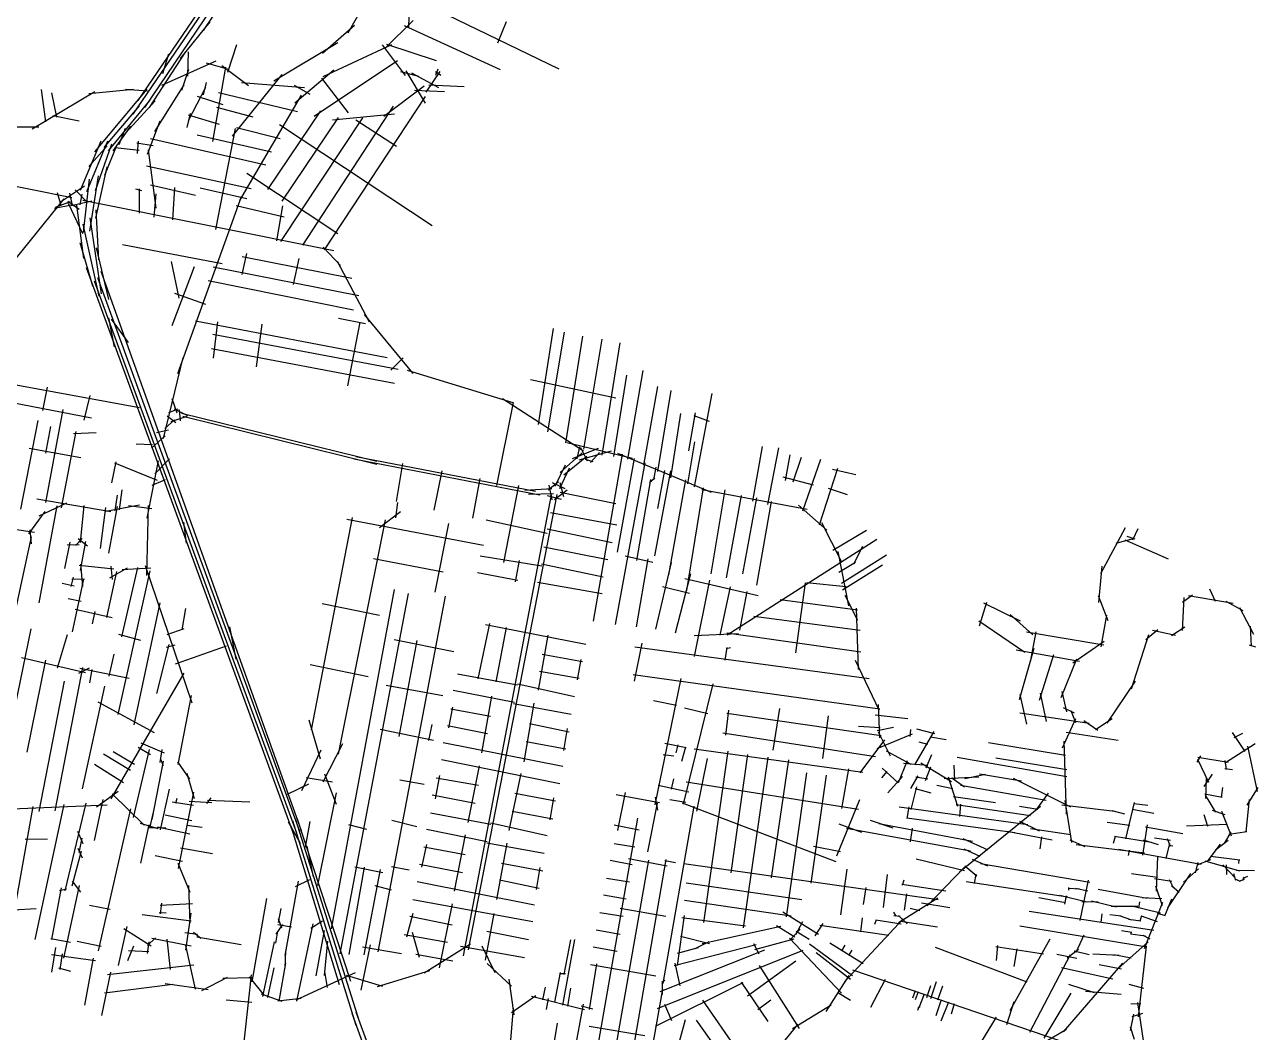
# Model space of a CAD drawing. Header units: inches. Extents: x 723427 to 759408, y 6910722 to 6968430.
# Drawn here: x 728802 to 733134, y 6935858 to 6939397 of the extents above; entities that cross this region are included whole.
import ezdxf

# ---------------------------------------------------------------- set-up
doc = ezdxf.new("R2010")
doc.units = ezdxf.units.IN
doc.header["$MEASUREMENT"] = 0

msp = doc.modelspace()

# ---------------------------------------------------------------- linework, layer by layer
for points in [[(729200.9, 6939131.1), (730650.7, 6941259.5)], [(729183.3, 6939082.3), (730653.3, 6941237)], [(729223.4, 6939105.9), (730655.1, 6941223)], [(729430.4, 6939376.4), (730671.8, 6941220.4)], [(730151.3, 6939388.3), (730160, 6939655.5)], [(729937.7, 6939367.9), (730026.9, 6939526.5)], [(730282.8, 6939433.2), (730678.1, 6939241.7)], [(729349.7, 6939278.5), (729453.8, 6939407.6)], [(729847.6, 6939297), (729959.8, 6939395.7)], [(730067.4, 6939314.5), (730166.6, 6939412.3)], [(730134.1, 6939394.1), (730471.8, 6939239.6)], [(730463.9, 6939333.2), (730494.4, 6939408.5)], [(729676.7, 6939200.4), (729901.8, 6939334.7)], [(729240.7, 6939106), (729366.3, 6939301)], [(729286.6, 6939226), (729308, 6939294.1)], [(729375.4, 6939216.7), (729377.8, 6939302)], [(729515.3, 6939230.6), (729547.6, 6939327.4)], [(729850.3, 6939215.5), (730091.5, 6939327.3)], [(730057.4, 6939326), (730138.3, 6939218.6)], [(730072.7, 6939329), (730246.6, 6939271.2)], [(729283.6, 6939185), (729474.2, 6939270.5)], [(729439.1, 6939263.4), (729513.4, 6939242.2)], [(729462.8, 6938986.7), (729508.8, 6939248.1)], [(729494.4, 6939253.6), (729588, 6939183)], [(729818.4, 6939075.6), (730111.3, 6939271.1)], [(729354, 6939166.5), (729379, 6939240.5)], [(729531.6, 6939005.5), (729705.8, 6939221.7)], [(729750.3, 6939122.8), (729887.2, 6939238.2)], [(729843.9, 6939209.5), (729937.9, 6939087.7)], [(730121.2, 6939232.1), (730185.3, 6939216.3)], [(730141, 6939234.6), (730208.4, 6939121.9)], [(730159.8, 6939228.3), (730255.2, 6939176.3)], [(730211.3, 6939159.9), (730261.4, 6939232.6)], [(730244.1, 6939233.1), (730263.4, 6939220.1)], [(730245.5, 6939220.1), (730254.2, 6939242.3)], [(728827.9, 6939031.3), (729048.4, 6939161.8)], [(728860.5, 6939169), (728875.3, 6939055.7)], [(729027.2, 6939155.5), (729184.4, 6939171)], [(729048.7, 6938949.9), (729231.8, 6939170.1)], [(729155.7, 6939170.4), (729233.6, 6939164.4)], [(729259.5, 6939021.5), (729362.6, 6939185.2)], [(729376.9, 6939060), (729437.6, 6939177)], [(729430, 6939150.7), (729440.9, 6939194.5)], [(729563.9, 6939194), (729784.6, 6939176.4)], [(729748.5, 6939184.1), (729803.7, 6939152.9)], [(730062.8, 6939075.6), (730205.4, 6939181.8)], [(730170.8, 6939166.7), (730276.4, 6939161.9)], [(730221.4, 6939185.4), (730345.3, 6939179.7)], [(728895.7, 6939157.3), (728913.5, 6939072.6)], [(729096.2, 6938954.3), (729241.9, 6939130.2)], [(729156.6, 6939016), (729259.8, 6939130)], [(729408.1, 6939146.4), (729498.4, 6939116.3)], [(729483, 6939158.4), (729760.5, 6939091.7)], [(729557.2, 6938779.7), (729774.4, 6939149.6)], [(729854.5, 6938606), (730209.4, 6939145)], [(728900.8, 6939078.5), (728993.7, 6939058.8)], [(729081.2, 6938966.2), (729205.3, 6939112.2)], [(729373, 6939036.4), (729384, 6939085.1)], [(729376.3, 6939080.2), (729485.2, 6939047.4)], [(729476, 6939107.7), (729603.2, 6939073)], [(729655.4, 6938817.6), (729841.5, 6939094.7)], [(729778.3, 6938622.3), (730096.7, 6939111.3)], [(729882.9, 6939062.4), (730101.2, 6939083.6)], [(728768.9, 6939038.2), (728851.4, 6939038.2)], [(729112.8, 6938953.5), (729175.3, 6939040.3)], [(729133.3, 6938976.3), (729156.6, 6939033.2)], [(729233.8, 6938942.7), (729278.1, 6939059.7)], [(729473.5, 6938677.2), (729542.6, 6939032.3)], [(729546.3, 6939036), (729699.2, 6938997.6)], [(729697, 6939046.4), (730232.9, 6938691.3)], [(729701.2, 6938635.4), (729989.5, 6939070)], [(729706.4, 6938776.6), (729903.6, 6939070.6)], [(729965.4, 6939062.3), (730108, 6938969.9)], [(728997.7, 6938815.3), (729071.1, 6938988.5)], [(729020, 6938811.7), (729093.5, 6938989.5)], [(729198.7, 6938944.7), (729202.3, 6938987.5)], [(729243.6, 6938997.2), (729648.4, 6938905.2)], [(729408.1, 6939010), (729668.8, 6938950.3)], [(729026.9, 6938898.4), (729092.2, 6938971.7)], [(729050.9, 6938815.1), (729108.4, 6938978.6)], [(729083.6, 6938868.8), (729126.8, 6938976.3)], [(729119.9, 6938966.2), (729204.2, 6938956)], [(729195.3, 6938982), (729253.5, 6938972.2)], [(729235.5, 6938958), (729262.8, 6938752.6)], [(728212, 6938942.3), (728967.4, 6938789.7)], [(729230, 6938901.4), (729597.7, 6938822.1)], [(729031.3, 6938671.9), (729061.8, 6938865.6)], [(729051.5, 6938717.1), (729091.6, 6938897.8)], [(729581.7, 6938875.6), (729902.2, 6938663.3)], [(728928.2, 6938774.7), (729011.8, 6938831)], [(728979.8, 6938816.8), (729018.8, 6938776)], [(729008.4, 6938667.5), (729030, 6938854.7)], [(729191.7, 6938820.1), (729212.4, 6938814.4)], [(729205.3, 6938734.7), (729205.6, 6938820.4)], [(729243.7, 6938834.7), (729402.4, 6938798.6)], [(729321.9, 6938711.1), (729329, 6938824.8)], [(729418.8, 6938824.3), (729582.4, 6938786.5)], [(727261.4, 6936707.5), (728940.7, 6938785.9)], [(728910.4, 6938756.3), (728963.5, 6938776.2)], [(728916.1, 6938807.7), (728928.8, 6938763.5)], [(728953.4, 6938777.4), (728993.4, 6938749.3)], [(728959.7, 6938805.6), (728968.4, 6938763.3)], [(728965.8, 6938761.6), (729037.8, 6938777.9)], [(728996.8, 6938764.7), (729004.4, 6938802.2)], [(729006.8, 6938780.8), (729887.1, 6938603.5)], [(729256.2, 6938720.9), (729263.9, 6938803.5)], [(729339.9, 6938172.1), (729563.8, 6938794.1)], [(728906.6, 6938752.5), (728966.5, 6938764.3)], [(728954.4, 6938769.8), (729005.6, 6938663.8)], [(728984, 6938763.1), (729008.5, 6938575.6)], [(729052.1, 6938746.7), (729060.9, 6938570.9)], [(729544.4, 6938761.9), (729713.1, 6938721.6)], [(729687.3, 6938637.7), (729709.1, 6938761.3)], [(729006.5, 6938696), (729062.3, 6938443.7)], [(729031.3, 6938718.4), (729070.1, 6938451.5)], [(728996.1, 6938632.3), (729039.7, 6938479.5)], [(729053.4, 6938613.8), (729096.8, 6938431.4)], [(729145.9, 6938624.9), (729495.2, 6938558.1)], [(729850.1, 6938615.5), (729911, 6938551.4)], [(729316.2, 6938564.9), (729343.8, 6938436.5)], [(729565.6, 6938519.7), (729582.2, 6938593)], [(729566.3, 6938583.1), (729951.3, 6938506.4)], [(729746.2, 6938484), (729766.1, 6938575.8)], [(729899.7, 6938566.6), (730011.5, 6938353.1)], [(729017.9, 6938544.7), (729746.5, 6936554.2)], [(729069.9, 6938531), (729772.8, 6936566.9)], [(729320.5, 6938340.4), (729398.8, 6938547.6)], [(729463.5, 6938546.2), (729975.2, 6938445.6)], [(729045.8, 6938497.1), (729756, 6936558.8)], [(729057.2, 6938508.8), (729767, 6936564.1)], [(729446.8, 6938498.8), (729956.9, 6938396)], [(729327.9, 6938454.1), (729437.4, 6938415)], [(729096.5, 6938367.2), (729115.7, 6938266)], [(729105.8, 6938363.1), (729165.4, 6938280.4)], [(729401.8, 6938356.7), (730074.4, 6938228.4)], [(729465.2, 6938225.5), (729480.2, 6938353.3)], [(729615.7, 6938194.9), (729636.2, 6938345.7)], [(729903.5, 6938366.2), (729998.5, 6938347.7)], [(729936.5, 6938129), (729980, 6938352.7)], [(729994.2, 6938378.6), (730165.4, 6938172)], [(729462.8, 6938309.8), (730113, 6938186.9)], [(730606, 6937992.7), (730659.4, 6938330.2)], [(730638.7, 6937967.4), (730698.1, 6938317.3)], [(730702.1, 6937928.7), (730762.1, 6938302.6)], [(729457.8, 6938259.4), (730100.9, 6938138)], [(730766, 6937905.8), (730829.5, 6938292)], [(730829.7, 6937885.4), (730893.6, 6938279.9)], [(729290, 6937943.4), (729358.7, 6938227.7)], [(730087.5, 6938183.9), (730131, 6938227.4)], [(728432.3, 6938193.6), (729205.1, 6938052.1)], [(730145, 6938183), (730516, 6938070.4)], [(730870.3, 6937880.7), (730916.3, 6938166)], [(730920.3, 6937871), (730973.7, 6938182.6)], [(728441.9, 6938130.4), (729036.4, 6938016.4)], [(728866.3, 6938042.2), (728882.4, 6938123.3)], [(730578.7, 6938151.3), (730877.6, 6938086.6)], [(730975.8, 6937849.8), (731025.4, 6938125.7)], [(729010.6, 6938007.8), (729031.5, 6938095.1)], [(729318.5, 6938083.9), (729335.8, 6938033.7)], [(730480.2, 6938083.7), (730764.6, 6937900.2)], [(731024.9, 6937828.2), (731072.3, 6938111.6)], [(731153.8, 6937773.3), (731216.4, 6938101.9)], [(728876.1, 6937718.9), (728937.7, 6938045.3)], [(729308.1, 6938035), (729341.2, 6938047.5)], [(729326.7, 6938047.4), (729374, 6938024)], [(729344.6, 6938043.7), (729347.7, 6938005.4)], [(730460.5, 6937778.1), (730518.4, 6938070.2)], [(731134.4, 6937900.6), (731157.6, 6938034)], [(728788.3, 6937695.1), (728849.3, 6938007.1)], [(729293.7, 6937978.8), (729328.6, 6938009.7)], [(729302.9, 6938023.4), (729332.6, 6938000)], [(729315.9, 6938003.7), (729373.1, 6938021.6)], [(729352.6, 6938032.1), (730038.9, 6937863.8)], [(729356.9, 6938021.5), (730039, 6937854)], [(731070.6, 6937805.4), (731106.5, 6938031.9)], [(731151.3, 6938024.2), (731205.8, 6938004.4)], [(728876.6, 6937892.5), (728894.2, 6937985.9)], [(728931.2, 6937700.1), (728983.4, 6937967.9)], [(728973.2, 6937960.6), (729053, 6937964.7)], [(729246.9, 6937909.4), (729295.9, 6937952.5)], [(729265, 6937964.5), (729307.2, 6937973.5)], [(728817.3, 6937909.2), (728999.6, 6937877)], [(729193.3, 6937924.9), (729250.5, 6937922)], [(730705.4, 6937929.7), (730936.9, 6937874.4)], [(730725.8, 6937873.5), (730817.1, 6937909.6)], [(730742.4, 6937872.2), (730751.1, 6937914.5)], [(730753.3, 6937912.1), (730777.3, 6937865.6)], [(731130.5, 6937784.3), (731155, 6937932)], [(731359.1, 6937723.5), (731393.4, 6937915.6)], [(731411.1, 6937711.6), (731450, 6937910.3)], [(729108.1, 6937787.5), (729123.8, 6937862.1)], [(729232.2, 6937663.6), (729271.8, 6937864.8)], [(729258.6, 6937819.1), (729310.8, 6937872.3)], [(729957.6, 6937871.8), (730610.5, 6937745.7)], [(729965.2, 6937880), (730596.2, 6937758.4)], [(730682.8, 6937824.3), (730759.5, 6937893.4)], [(730695.7, 6937815.7), (730776.1, 6937882.1)], [(730749.6, 6937868.9), (730863, 6937900.3)], [(730769.7, 6937871.1), (730797.2, 6937862.9)], [(730789.2, 6937859.2), (730820.7, 6937894.7)], [(730799.7, 6937301.5), (730900.8, 6937888.4)], [(730883.5, 6937892.4), (731212.7, 6937755.6)], [(730884.3, 6937544.4), (730943.4, 6937873.9)], [(731473.1, 6937796.5), (731490.2, 6937886)], [(731500.8, 6937791.9), (731529.7, 6937878.1)], [(731535, 6937689.9), (731598.2, 6937871.5)], [(729117.5, 6937858.5), (729266.7, 6937797.8)], [(730107.2, 6937722.2), (730130.1, 6937856.1)], [(730240.5, 6937691.8), (730268.6, 6937830.2)], [(730664.6, 6937776.3), (730701.3, 6937851.1)], [(730681.8, 6937768), (730715.2, 6937840.8)], [(730876.5, 6937290.8), (730980.8, 6937858.2)], [(731011.8, 6937798.6), (731019.4, 6937843.2)], [(731015.2, 6937531.2), (731071, 6937829.8)], [(731024.9, 6937698.1), (731049.4, 6937831)], [(731593, 6937640.6), (731657.5, 6937839.9)], [(731638.4, 6937836), (731720.7, 6937816.9)], [(729249.6, 6937779.4), (729296.6, 6937799.1)], [(730375.3, 6937663.7), (730401.2, 6937802.8)], [(730484.3, 6937508.2), (730537.6, 6937778.3)], [(730640.4, 6937762.7), (730676.4, 6937792.7)], [(730642.4, 6937779.9), (730652.7, 6937728.1)], [(730654.7, 6937788.9), (730699.1, 6937768)], [(730681.3, 6937789.5), (730694.3, 6937740.3)], [(730951.2, 6937515.6), (731001.1, 6937799.3)], [(730996.4, 6937789.6), (731015.2, 6937805.7)], [(731064.2, 6937464.5), (731124, 6937798.5)], [(731463.9, 6937809), (731571.2, 6937781.4)], [(728845.2, 6937731.8), (729104, 6937687.7)], [(729120.2, 6937689.7), (729128, 6937744.5)], [(729135.2, 6937692.8), (729144.9, 6937763)], [(730342.6, 6936126.8), (730652.4, 6937745.6)], [(730361.1, 6936147.7), (730671.9, 6937746.3)], [(730558, 6937762.2), (730652.6, 6937767.6)], [(730570.8, 6937748.6), (730658.8, 6937750.5)], [(730636.9, 6937743.8), (730685.5, 6937730.8)], [(730663.1, 6937729.9), (730706.7, 6937762.7)], [(730682.1, 6937754.5), (730878.4, 6937715.7)], [(731127.1, 6937409.6), (731186.2, 6937770.5)], [(731180, 6937764.3), (731550.3, 6937695.6)], [(731212.9, 6937467.9), (731262.3, 6937763.3)], [(731266.9, 6937454.1), (731318.9, 6937742.9)], [(731323.5, 6937468.5), (731373.6, 6937735.6)], [(731623.3, 6937768.9), (731689.8, 6937747.2)], [(728816.2, 6937608.8), (728873.8, 6937687.1)], [(728852.6, 6937366.8), (728916.2, 6937707.4)], [(728853, 6937671.5), (728949.5, 6937717.4)], [(728998.3, 6937578.7), (729010.8, 6937708.7)], [(729068.3, 6937557.7), (729087.6, 6937701.3)], [(729087, 6937688.8), (729204.7, 6937710.3)], [(729097.8, 6937541.3), (729127.7, 6937704.6)], [(729166.8, 6937708.6), (729248.4, 6937697.3)], [(729231, 6937462.6), (729236.9, 6937708.1)], [(730105.3, 6937664.4), (730112.8, 6937718.3)], [(731373.6, 6937428.4), (731424.3, 6937722.8)], [(731519.6, 6937709.6), (731619.2, 6937621.3)], [(729360.3, 6937650), (729369.4, 6937576.2)], [(729808.7, 6936920.3), (729953.2, 6937666)], [(729904.1, 6936834.7), (730068.6, 6937657.6)], [(729933.8, 6937659.8), (730413, 6937569.5)], [(730048, 6937631.2), (730121.9, 6937686.8)], [(730243.9, 6937403.9), (730291.3, 6937645.3)], [(730422.1, 6937657.7), (730637.3, 6937611.4)], [(730648.1, 6937684), (730881.8, 6937640.4)], [(731600.5, 6937648), (731669.9, 6937510)], [(728766.4, 6937625.7), (728836.5, 6937614)], [(728819.7, 6937622.9), (728824.4, 6937573.6)], [(730636.6, 6937626.8), (730865.4, 6937578.8)], [(731639.9, 6937551.1), (731757.9, 6937621.7)], [(732581.3, 6937469.5), (732667.2, 6937630.7)], [(732672.1, 6937600.6), (732699.9, 6937591)], [(732693.5, 6937587.4), (732711.9, 6937627.1)], [(728615.7, 6936627.1), (728826.2, 6937598.7)], [(728943, 6937487.1), (728962.1, 6937579.6)], [(728951.8, 6937570.2), (728993.1, 6937571.4)], [(728980.9, 6937567.2), (729003.5, 6937591.8)], [(728989.8, 6937592.9), (729022.3, 6937566.4)], [(728997.6, 6937480.4), (729016.3, 6937581.4)], [(730624.6, 6937562.5), (730850, 6937518.3)], [(731269.1, 6937254), (731794.8, 6937590.3)], [(731713.3, 6937503.3), (731744.8, 6937565.3)], [(732635.3, 6937576.1), (732699.2, 6937593.8)], [(732664.9, 6937588.1), (732817.7, 6937521.4)], [(730027.1, 6937522.1), (730271.5, 6937474.8)], [(730401.4, 6937531.9), (730617.9, 6937496.3)], [(730525.8, 6937440.5), (730539.9, 6937515.3)], [(730910.9, 6937530.9), (731007.3, 6937509.1)], [(730950.5, 6937282.1), (730991.7, 6937520.7)], [(731657.9, 6937546.7), (731694.7, 6937356.4)], [(731669.9, 6937434.9), (731828.5, 6937535.2)], [(728993.6, 6937498.2), (729115.6, 6937486)], [(728998.2, 6937502.7), (729005.4, 6937423.9)], [(729090.9, 6937315.4), (729125.9, 6937475.9)], [(729100.7, 6937454.7), (729163.4, 6937488.9)], [(729104.4, 6937494.7), (729109.6, 6937448.1)], [(729130.2, 6936974.2), (729242.2, 6937478.3)], [(729142.8, 6937246.8), (729199.3, 6937490.9)], [(729144, 6937483.7), (729244.8, 6937489.1)], [(729225.7, 6937497.6), (729389.2, 6937014.8)], [(730392.5, 6937473.1), (730534, 6937445.7)], [(730617.1, 6937503.4), (730833.8, 6937457.4)], [(731018.1, 6937274.4), (731073.4, 6937507.5)], [(731661, 6937474), (731719.2, 6937509.7)], [(731674.2, 6937412.3), (731814.1, 6937500.3)], [(732574.2, 6937368), (732586.2, 6937495)], [(728934, 6937435.1), (728975.9, 6937426.1)], [(728965.8, 6937423.4), (728973.2, 6937456.3)], [(728967.4, 6937449.9), (729011.9, 6937451)], [(728969.5, 6937264.6), (729010.3, 6937449.4)], [(730602.8, 6937438.7), (730829.4, 6937399.4)], [(731087.4, 6937261.1), (731141.1, 6937469.4)], [(731120.7, 6937452.4), (731377.5, 6937391.9)], [(731153.6, 6937177.4), (731207.6, 6937445.9)], [(731510.3, 6937190.7), (731544, 6937436.5)], [(731547.4, 6937438.3), (731686.2, 6937424.1)], [(729879.7, 6936221.8), (730101.1, 6937413.7)], [(729910.4, 6936133), (730149.4, 6937399.1)], [(730043.9, 6936140.2), (730279.8, 6937389.8)], [(731042.3, 6937424.3), (731136.4, 6937400.2)], [(731243.9, 6937252.4), (731280.7, 6937422.8)], [(731313, 6937270.2), (731339.3, 6937405.7)], [(731682, 6937393.8), (731726.7, 6937305.8)], [(732572, 6937392.1), (732605.4, 6937304.9)], [(732867.3, 6937368.5), (732902.3, 6937394)], [(732867.8, 6937269.2), (732873.2, 6937385.1)], [(732889.3, 6937391.6), (733045.9, 6937365)], [(732962.2, 6937415.3), (732983, 6937372.1)], [(728954.7, 6937382.1), (729000.3, 6937372.1)], [(728979.6, 6937344), (729109.4, 6937315.4)], [(729186.9, 6936937.9), (729277.7, 6937365.9)], [(729355.2, 6937271.3), (729367.7, 6937346)], [(729847, 6937363.5), (730047.7, 6937323.5)], [(731454.5, 6937377.8), (731726.1, 6937342)], [(731721.8, 6937347.8), (731729.3, 6937132.2)], [(732155, 6937285.4), (732181.2, 6937369.1)], [(732168.9, 6937366.6), (732298, 6937302.7)], [(733020.4, 6937372.1), (733079.1, 6937338.9)], [(733067.9, 6937350.1), (733116.5, 6937255.9)], [(729040, 6937293.2), (729050.1, 6937335.5)], [(731362.8, 6937319.5), (731736.2, 6937270.2)], [(732152.5, 6937302.7), (732314.2, 6937192.6)], [(732262.4, 6937325.7), (732342.4, 6937253.9)], [(732582.6, 6937212.3), (732602.2, 6937323.1)], [(728691.7, 6936629.4), (728824.3, 6937275.2)], [(728917.7, 6937138.3), (728952.3, 6937254.9)], [(729131.3, 6937256.2), (729208.7, 6937235.8)], [(729301.9, 6937255.1), (729362.4, 6937276.6)], [(729521, 6937281.9), (729544.1, 6937168)], [(730394.7, 6937099.5), (730435.4, 6937293.7)], [(730420, 6937290.2), (730773, 6937220.9)], [(730457.2, 6937089.1), (730493.4, 6937279.8)], [(731153.3, 6937251.2), (731308.2, 6937258.2)], [(731267.5, 6937260.9), (731737.8, 6937194.6)], [(732319.7, 6937264.6), (732591.8, 6937219.4)], [(732333.9, 6937159.3), (732354.2, 6937264.2)], [(732689.2, 6937064.5), (732749.7, 6937255)], [(732738.5, 6937237.8), (732780.6, 6937272.2)], [(732762.8, 6937270.4), (732843.5, 6937252.6)], [(732828.6, 6937251.4), (732875.5, 6937282.2)], [(733105.8, 6937284.9), (733108.8, 6937213.8)], [(729266.4, 6937048.5), (729309.7, 6937220.2)], [(729300.4, 6937210.6), (729331, 6937218.8)], [(729331.6, 6937152.3), (729510.2, 6937215.1)], [(730099.8, 6937237.1), (730308.9, 6937195.5)], [(730117.2, 6936897), (730180.8, 6937234.2)], [(730605.9, 6937059.9), (730640.6, 6937253.1)], [(730943, 6937091.8), (730970.8, 6937224.7)], [(730944.6, 6937212.4), (731767.7, 6937100.8)], [(732482.8, 6937155.7), (732592.4, 6937232.2)], [(733102.3, 6937219.1), (733123.6, 6937212)], [(728791.2, 6937174.9), (729015.1, 6937122.1)], [(729098.9, 6937109.2), (729116.4, 6937186)], [(730619.4, 6937185.6), (730760.6, 6937160.3)], [(730743.8, 6937095.4), (730756.2, 6937167.7)], [(731262.2, 6937165.3), (731268.8, 6937209.6)], [(731265.4, 6937206), (731280.5, 6937209.2)], [(732283.5, 6937201.3), (732506.1, 6937161.3)], [(732295, 6937026.7), (732346.6, 6937206.9)], [(732365.8, 6937024), (732416.2, 6937185.1)], [(732441.4, 6937034.2), (732497.2, 6937170.2)], [(728810.7, 6936842.2), (728876.5, 6937165.4)], [(728909.3, 6936636), (729005.7, 6937138.9)], [(728992.6, 6937119.5), (729029.8, 6937137.8)], [(728996.3, 6937136.8), (729168.4, 6937101.8)], [(729030.5, 6937085.8), (729039.4, 6937132.2)], [(729804.8, 6937149.9), (730008.5, 6937107.7)], [(730610.4, 6937126.1), (730749.2, 6937101.4)], [(731718, 6937165.5), (731801.5, 6936990.6)], [(728852.8, 6936633.9), (728941.3, 6937091.6)], [(729105.8, 6936678), (729361.9, 6937119.3)], [(730322.4, 6937117.2), (730532.6, 6937078.4)], [(730533.8, 6937081.9), (730733, 6937037.1)], [(730939.2, 6937114.5), (731804.8, 6936994.3)], [(731016.5, 6936656.6), (731106.9, 6937100.4)], [(731115, 6936659), (731219.9, 6937081.9)], [(732603.7, 6936943.4), (732702.8, 6937091.8)], [(729005.3, 6936712.8), (729083.1, 6937073.1)], [(729341.2, 6936798.6), (729387.6, 6937041)], [(730071.6, 6937076.9), (730270.8, 6937041.1)], [(730306.8, 6937059.2), (730521.9, 6937017.2)], [(730407.5, 6936840.1), (730442.1, 6937038.9)], [(732296.2, 6937044), (732320, 6936940.7)], [(732368.5, 6937049.1), (732389, 6936949.8)], [(732444.1, 6937054.6), (732460.4, 6936983.8)], [(729059.1, 6937018.4), (729256.3, 6936911)], [(730291.8, 6936927.1), (730305.8, 6936999.5)], [(730298.1, 6936994.4), (730438.2, 6936968.3)], [(730518.7, 6937012.5), (730721.5, 6936974.8)], [(730555.6, 6936808.1), (730591.2, 6937014.5)], [(731009.6, 6937023.5), (731090.7, 6937006.4)], [(731119.4, 6936997.7), (731200.4, 6936977.2)], [(731430.7, 6936848.7), (731453.4, 6936995.2)], [(731799.1, 6937009.3), (731803.5, 6936892.5)], [(732448.2, 6936998.8), (732487, 6936980.4)], [(729800.4, 6936956), (729840.2, 6936818.3)], [(731264.2, 6936901.7), (731274.6, 6936989.6)], [(731268, 6936979.2), (731810.1, 6936900.7)], [(731604.8, 6936819.4), (731624.7, 6936969.7)], [(731788.8, 6936972.6), (731903, 6936959.8)], [(732296.8, 6936979.5), (732539.8, 6936943.6)], [(732445.8, 6936857.2), (732493.4, 6936959.8)], [(732476.1, 6936987.9), (732492.4, 6936945.8)], [(732521.2, 6936952.9), (732571, 6936919.7)], [(732562.7, 6936920.9), (732620.9, 6936960)], [(730050, 6936922.8), (730238.1, 6936884.6)], [(730220.9, 6936882.7), (730232.6, 6936938.8)], [(730286.6, 6936935.7), (730427.1, 6936907.4)], [(730574.2, 6936942.8), (730713.5, 6936913.8)], [(730695.6, 6936847.3), (730708.6, 6936924.6)], [(731253.8, 6936909.2), (731789.3, 6936827)], [(731730.6, 6936933.7), (731806.6, 6936928.2)], [(731795.3, 6936918.4), (731853.5, 6936929.7)], [(731798.8, 6936913.3), (731840.8, 6936828.6)], [(731911.4, 6936896.6), (731914.2, 6936921.6)], [(731927.5, 6936797), (731996.2, 6936914)], [(731933.8, 6936923.3), (731997, 6936907)], [(732459.2, 6936911.7), (732642.2, 6936884.5)], [(733042.2, 6936911.2), (733086.7, 6936843.7)], [(733048.7, 6936893), (733079.7, 6936908.4)], [(729210.5, 6936874.6), (729291.9, 6936839.4)], [(729850.1, 6936738), (729919.8, 6936872.4)], [(730272.1, 6936875.5), (730691.4, 6936792.7)], [(730562.6, 6936879.6), (730702.7, 6936853.3)], [(731050.1, 6936873), (731125.1, 6936858.6)], [(731090.3, 6936840.1), (731096.3, 6936867.9)], [(731735.4, 6936769.3), (731822.4, 6936885.6)], [(731795, 6936855.2), (731919.2, 6936905.7)], [(731941.6, 6936878.1), (731972.6, 6936869.4)], [(731983.1, 6936895.8), (732037.9, 6936886.6)], [(732186.6, 6936875.4), (732456.5, 6936831.6)], [(732451.2, 6936880.8), (732458.7, 6936624.3)], [(733018.7, 6936805.5), (733122.9, 6936872.4)], [(729078.8, 6936836.5), (729174, 6936779.2)], [(729113, 6936844.6), (729187.6, 6936799.9)], [(729184.1, 6936612.4), (729240.1, 6936850.7)], [(729200.3, 6936859.1), (729244.4, 6936833.4)], [(729278.2, 6936805.3), (729284.5, 6936851)], [(729775.4, 6936707.6), (729842.7, 6936850.6)], [(731044.3, 6936834), (731081.6, 6936829.4)], [(731109.9, 6936809.9), (731123.5, 6936860.6)], [(731153.5, 6936853.4), (731745.8, 6936771.2)], [(731187.4, 6936244.1), (731272.3, 6936845.1)], [(731282.5, 6936418.5), (731341.7, 6936833.9)], [(731325.7, 6936225.1), (731413, 6936824.2)], [(731827.5, 6936846.6), (731914.3, 6936799.7)], [(731967.1, 6936786.3), (731987.6, 6936834.1)], [(732076.1, 6936823.8), (732461.1, 6936756.9)], [(732211.7, 6936821.6), (732461.5, 6936780.6)], [(732919.6, 6936806.6), (732932.2, 6936829.5)], [(732921.8, 6936824.3), (733028.3, 6936806.6)], [(733096.3, 6936862.7), (733130, 6936703.4)], [(729047.7, 6936799.9), (729149, 6936735.1)], [(729249.3, 6936605.7), (729289.1, 6936810.4)], [(729278.5, 6936816.9), (729288.8, 6936795.4)], [(729338.2, 6936807.6), (729380.9, 6936746.7)], [(730265.5, 6936815.8), (730681.2, 6936731.4)], [(730359.1, 6936595.1), (730398.8, 6936793.9)], [(731161.9, 6936634.7), (731200, 6936819.3)], [(731425, 6936400.4), (731485.2, 6936815.3)], [(731671.9, 6936644), (731695.9, 6936783.3)], [(731812.8, 6936786.2), (731869.7, 6936734)], [(731871, 6936735.4), (731902.3, 6936812.5)], [(731887.6, 6936803.7), (731973, 6936796.4)], [(731949, 6936804.4), (732057.1, 6936739.1)], [(731965.4, 6936742.4), (731984.4, 6936790)], [(732065, 6936795.8), (732066.9, 6936742.5)], [(732920.7, 6936817.3), (732958.8, 6936736.8)], [(733015.9, 6936812.2), (733021.3, 6936781.1)], [(733016.9, 6936784.6), (733042.9, 6936781.1)], [(729371.9, 6936767.8), (729396.9, 6936679.4)], [(729790.3, 6936753), (729882.8, 6936737.6)], [(729855.4, 6936766.2), (729895.3, 6936659.8)], [(730119.1, 6936744.9), (730205.4, 6936728.9)], [(730245.1, 6936678.5), (730260.4, 6936760.4)], [(730246.6, 6936752.2), (730395.2, 6936726.3)], [(730503.6, 6936567.2), (730545.3, 6936766.5)], [(731073.8, 6936712.1), (731081.5, 6936747.8)], [(731125.1, 6936737.2), (731730.6, 6936641.7)], [(731477.2, 6936263.6), (731548.5, 6936768.9)], [(731563.7, 6936381.2), (731617.4, 6936760.9)], [(731811.7, 6936751.7), (731830.5, 6936774)], [(731832.7, 6936699.5), (731884.6, 6936756.3)], [(731913.4, 6936714.7), (731940.1, 6936759.3)], [(731931.1, 6936755.5), (731973.5, 6936748.4)], [(732031.3, 6936749), (732152.2, 6936755.5)], [(732044.9, 6936755.8), (732078.2, 6936652.6)], [(732058.3, 6936752.3), (732102.6, 6936719.9)], [(732103.1, 6936749.6), (732176, 6936764.1)], [(732154.4, 6936765.2), (732302.8, 6936740.9)], [(732272.6, 6936750.6), (732473.9, 6936650.3)], [(732944.4, 6936721.7), (732972.9, 6936764.9)], [(732949.9, 6936679.2), (732952.5, 6936753.1)], [(729054.3, 6936650.3), (729130.1, 6936704.6)], [(729109, 6936695.3), (729222, 6936585.2)], [(729278.5, 6936568.7), (729310.6, 6936712)], [(729342, 6936432.9), (729396.4, 6936701.4)], [(729725.1, 6936694.7), (729799.5, 6936730.8)], [(729831.4, 6936373.9), (729897, 6936699.6)], [(730232.9, 6936691.7), (730383.5, 6936663.3)], [(730523, 6936698.3), (730665.9, 6936670.4)], [(730878.9, 6936692.8), (731031.2, 6936665.6)], [(730884.9, 6936566.4), (730912, 6936699.8)], [(731026.3, 6936725.4), (731134.3, 6936702.4)], [(731915.4, 6936640.4), (731934.8, 6936719.8)], [(731928.6, 6936714.7), (731984.6, 6936699.3)], [(732004.9, 6936726.2), (732061.8, 6936713.8)], [(732088, 6936725.8), (732389.1, 6936673.5)], [(732356.2, 6936641.2), (732396.7, 6936697.8)], [(732946.6, 6936695.4), (733006.5, 6936683.6)], [(732947.1, 6936690.8), (732983.1, 6936631.6)], [(733004.5, 6936682.1), (733009.7, 6936717.2)], [(733094.5, 6936655.7), (733134, 6936717.8)], [(728560.9, 6936634.1), (729091.3, 6936657.2)], [(728736.8, 6936118.1), (728832.4, 6936650.7)], [(728838.3, 6936183.7), (728940.8, 6936657.6)], [(728944.4, 6936354.4), (729018.2, 6936662.5)], [(729046.7, 6936531.9), (729077.5, 6936675.9)], [(729319.6, 6936667.8), (729395.2, 6936655.4)], [(729333, 6936662.4), (729337.5, 6936680.2)], [(729379.1, 6936669.6), (729459.1, 6936664.8)], [(729441.6, 6936662.1), (729456.9, 6936680.9)], [(729444.2, 6936673.1), (729592.4, 6936667.6)], [(730647.1, 6936603.8), (730660.3, 6936681.6)], [(730990.3, 6936491.3), (731024.6, 6936662.2)], [(731016.5, 6936684), (731024, 6936637.9)], [(731043.7, 6936029.6), (731152.4, 6936652.7)], [(731067.5, 6936675.7), (731123.6, 6936666.1)], [(731110.7, 6936664.3), (731650, 6936458.2)], [(731653.4, 6936477.5), (731735.2, 6936676)], [(731873.4, 6936649.6), (732324.4, 6936587.9)], [(731901.2, 6936608.9), (731907.9, 6936650.4)], [(732063.7, 6936686), (732210.7, 6936664.6)], [(732073, 6936657.9), (732333.7, 6936619.4)], [(732084.6, 6936421.8), (732369.2, 6936652.5)], [(732085.5, 6936615.7), (732088.8, 6936659.7)], [(732295.5, 6936652.3), (732359.5, 6936641.7)], [(732444.6, 6936657.2), (732629.8, 6936634.6)], [(732454, 6936672.3), (732478.1, 6936524.7)], [(732668.5, 6936537.7), (732698.9, 6936664.9)], [(732696.7, 6936661.9), (732746.4, 6936656)], [(733090.9, 6936561.5), (733102.6, 6936676)], [(729061.7, 6936143.9), (729175.3, 6936643.1)], [(729241.2, 6936574.7), (729254.6, 6936631.4)], [(729295.9, 6936621.2), (729388.9, 6936601.8)], [(729753.6, 6936605.6), (729976.1, 6935897.4)], [(729758.7, 6936607.7), (729946, 6936038.1)], [(730227.3, 6936629.1), (730438.5, 6936588.6)], [(730513.3, 6936634.8), (730656.8, 6936607.8)], [(730789.1, 6935658.2), (730955, 6936610)], [(731899.9, 6936610.7), (732278.6, 6936559.5)], [(732619.6, 6936636.6), (732663.8, 6936625.7)], [(732691, 6936641.1), (732767, 6936627.7)], [(732943, 6936622.5), (732955.9, 6936582.5)], [(732972.1, 6936637.9), (733016.2, 6936623.4)], [(733005.2, 6936635), (733038.4, 6936548.1)], [(728987.6, 6936563.9), (729006.7, 6936521)], [(729207.2, 6936592.6), (729270.1, 6936574.1)], [(729210.3, 6936452.2), (729239.6, 6936586.4)], [(729234.3, 6936576.2), (729297.9, 6936576.8)], [(729268.2, 6936579.3), (729382.2, 6936554.6)], [(729370.9, 6936584.9), (729424.8, 6936578.7)], [(729727.4, 6936597.6), (729770, 6936522.1)], [(729736.8, 6936583.2), (729906.8, 6936026.3)], [(729742.3, 6936601.4), (729965, 6935882.7)], [(729788.6, 6936508.1), (729804.2, 6936598.4)], [(729939.4, 6936587.4), (730002.4, 6936570.9)], [(730091.9, 6936602.9), (730179.5, 6936581.3)], [(730213.1, 6936570.9), (730426.2, 6936527.9)], [(730439.3, 6936593.8), (730636.6, 6936549.3)], [(730872, 6936586.1), (730960.1, 6936569)], [(731660.7, 6936589.6), (731740.8, 6936560.8)], [(731687.9, 6936574.4), (732123.6, 6936495.9)], [(731771.5, 6936603.1), (731850, 6936575.9)], [(731801.8, 6936590.8), (732130.4, 6936529.4)], [(731912.1, 6936527.5), (731919.1, 6936574.9)], [(732251, 6936564.1), (732410, 6936534.3)], [(732294.9, 6936599.9), (732364.7, 6936565.8)], [(732334.1, 6936574.1), (732475.2, 6936552.2)], [(732603.2, 6936595.7), (732683, 6936585)], [(732728.1, 6936480.4), (732745.4, 6936587)], [(732737.6, 6936579.7), (732869.4, 6936556.7)], [(732882.1, 6936583.5), (733025.2, 6936588.7)], [(733016.8, 6936523.3), (733039.1, 6936560.7)], [(733030.1, 6936553.4), (733093.9, 6936563.8)], [(728803.6, 6936535.9), (728882.2, 6936537.9)], [(728992.9, 6936489.2), (729003.5, 6936540.1)], [(730196.9, 6936438.2), (730214.8, 6936517.8)], [(730311.3, 6936353.8), (730350.5, 6936551.6)], [(730425, 6936523.1), (730626.6, 6936487.4)], [(730460.4, 6936324.8), (730496, 6936522.6)], [(730872.1, 6936520.6), (730944.9, 6936509.6)], [(732095.9, 6936539.1), (732184, 6936499.1)], [(732368.4, 6936502.5), (732373.5, 6936544.6)], [(732472.5, 6936534.2), (732525.1, 6936510.2)], [(732494.3, 6936517.4), (732734.8, 6936488.1)], [(732626, 6936522.4), (732632.2, 6936547.3)], [(732628.7, 6936546.6), (732759.3, 6936526.3)], [(732729.4, 6936533.6), (732782.5, 6936517.6)], [(732769.7, 6936541.5), (732825.6, 6936532.4)], [(732810.9, 6936468.3), (732823.5, 6936520.7)], [(732814.4, 6936538.9), (732823.9, 6936511.2)], [(732954.7, 6936456.5), (733001.1, 6936518.8)], [(732984.1, 6936498.7), (733027.8, 6936532.3)], [(728969, 6936372.4), (729001.9, 6936495.1)], [(728989.2, 6936504.1), (729003.5, 6936470.2)], [(729260.5, 6936478.5), (729356.6, 6936459.4)], [(729348.8, 6936505.6), (729461.8, 6936486.5)], [(729792.5, 6936512.2), (729815.3, 6936403.8)], [(730203.4, 6936508.9), (730348.9, 6936482)], [(731572.5, 6936511.2), (731667.1, 6936492.7)], [(732099.6, 6936502.4), (732156.5, 6936476.7)], [(732643.5, 6936501.5), (732933.1, 6936448.5)], [(732678.6, 6936479.3), (732681.7, 6936497.3)], [(732776.7, 6936353.6), (732780.9, 6936476.9)], [(732819.9, 6936515.1), (732833.6, 6936512.4)], [(732966, 6936476.9), (733068.9, 6936463.3)], [(729339.8, 6936451.9), (729381.7, 6936350.7)], [(729942, 6936131.4), (729995.8, 6936437.9)], [(729961.2, 6936438.9), (730059.5, 6936418.8)], [(730090, 6936440.5), (730151.7, 6936428.2)], [(730188.6, 6936448.9), (730339.8, 6936419.4)], [(730476.1, 6936452.5), (730621.2, 6936424.5)], [(730599.3, 6936359.4), (730612, 6936437.2)], [(730849.8, 6935642.8), (730993.5, 6936463)], [(730858.4, 6936462.1), (730935.4, 6936447.9)], [(730911.4, 6935637.5), (731055.1, 6936464.7)], [(730922.5, 6936468.1), (731058.3, 6936443.1)], [(731050.3, 6936461.4), (731087.8, 6936454.7)], [(731116.8, 6936451), (732009.7, 6936324.5)], [(731668, 6936270.4), (731690.3, 6936431.2)], [(731932.1, 6936466.7), (732102.6, 6936425.9)], [(731971.3, 6936302.1), (732102.6, 6936437.4)], [(732103.5, 6936442.5), (732145.5, 6936407)], [(732129.5, 6936466.4), (732182.8, 6936442.2)], [(732158.2, 6936450.7), (732542.1, 6936384.7)], [(732871.4, 6936385.4), (732924.2, 6936432.6)], [(732913.7, 6936418.5), (732922.9, 6936454.1)], [(732919.1, 6936445.7), (732967, 6936465.2)], [(732946.4, 6936460.1), (733068.1, 6936425.6)], [(733008.9, 6936446.1), (733052.9, 6936401)], [(733021.2, 6936446.7), (733022.7, 6936411.7)], [(733065.9, 6936451.4), (733067, 6936465.2)], [(728969, 6936389.3), (728998.1, 6936350.1)], [(729717.3, 6936127.2), (729763.5, 6936388.6)], [(729752.9, 6936370.1), (729803.8, 6936395.2)], [(729994.2, 6936130.3), (730051.7, 6936429.3)], [(730180.5, 6936387.7), (730592.7, 6936305.9)], [(730469.5, 6936393.5), (730609, 6936364.5)], [(730844.6, 6936398.9), (730925.9, 6936386.8)], [(731818.3, 6936296.6), (731831.8, 6936412.2)], [(731884.9, 6936374.7), (731889.8, 6936393.9)], [(732107.6, 6936387.4), (732464.6, 6936333.7)], [(732136.8, 6936381.1), (732143, 6936413.5)], [(732508.9, 6936250.4), (732537.1, 6936392.2)], [(732688.1, 6936416), (732780.5, 6936402.7)], [(732769.7, 6936397.8), (732830.3, 6936389)], [(732815.9, 6936295.1), (732897.5, 6936416)], [(732820.8, 6936394.2), (732835.2, 6936366)], [(733046.8, 6936415.3), (733053.5, 6936392.6)], [(733051.1, 6936397.3), (733069.8, 6936389.3)], [(733057.3, 6936427), (733120.9, 6936426.7)], [(733066.2, 6936388.8), (733085.4, 6936396.2)], [(733079.5, 6936391.4), (733084.6, 6936404.2)], [(733081.3, 6936399.7), (733097.4, 6936405.9)], [(728897, 6936184.2), (728931.8, 6936365.3)], [(728924.3, 6936356.5), (728948.4, 6936362.4)], [(728939.8, 6936118.7), (728995, 6936373.5)], [(729377, 6936373.7), (729382.5, 6936240.7)], [(730032, 6936373.9), (730088.8, 6936358.5)], [(731125.2, 6936383.1), (731531.4, 6936324.5)], [(731747.5, 6936306.8), (731757.4, 6936367)], [(731882.4, 6936377.8), (732036.2, 6936354.7)], [(731892, 6936287.5), (731899.7, 6936344.8)], [(732467.4, 6936364.6), (732505.9, 6936362)], [(732468.3, 6936357.2), (732468.5, 6936367.1)], [(732491.8, 6936364.2), (732535.4, 6936355.1)], [(732572.2, 6936360.7), (732743.3, 6936329)], [(732773.4, 6936372.8), (732796.8, 6936303.1)], [(732829.1, 6936374), (732855.7, 6936350.7)], [(729029.5, 6936303.9), (729102.8, 6936290.9)], [(729277.3, 6936304.7), (729391.1, 6936310.1)], [(729279.2, 6936274), (729284.2, 6936311.1)], [(729600.4, 6936034.9), (729652, 6936328)], [(730165.2, 6936324.1), (730587, 6936246.8)], [(730258.5, 6936084.8), (730304, 6936308.6)], [(730834.5, 6936340.5), (730913.6, 6936326.3)], [(731118.9, 6936322.4), (731493.7, 6936267)], [(731870.1, 6936243.9), (732008.7, 6936330.4)], [(731951.2, 6936312.5), (732051.3, 6936295.9)], [(732362.9, 6936331.5), (732457, 6936314.3)], [(732436.8, 6936339.3), (732532, 6936315.9)], [(732454.8, 6936308.4), (732460.1, 6936337.4)], [(732514.6, 6936317.6), (732571.8, 6936315.9)], [(732547.9, 6936319.2), (732635.3, 6936298.4)], [(732690.3, 6936302.4), (732790.5, 6936277.1)], [(732714.5, 6936294.5), (732718.2, 6936316.2)], [(732725.8, 6936331.2), (732794.7, 6936328.2)], [(732734.9, 6936152.3), (732798.2, 6936315.4)], [(732805.5, 6936267.3), (732829.9, 6936326.7)], [(728761.8, 6936287.6), (728842.2, 6936292.8)], [(729214.1, 6936271.8), (729387.1, 6936249.2)], [(729274.6, 6936278.8), (729298.3, 6936277.7)], [(729367.8, 6936146.1), (729386.4, 6936275.8)], [(729691.7, 6936257.8), (729704.1, 6936224.5)], [(729693.3, 6936243.4), (729702.7, 6936292.8)], [(730144.3, 6936193.4), (730166.2, 6936276.3)], [(730154.5, 6936265.6), (730303.6, 6936235.6)], [(730420.1, 6936110.9), (730450.7, 6936275.1)], [(730821.9, 6936278.3), (730903.1, 6936265.7)], [(730893.1, 6936293.7), (731053.8, 6936265.9)], [(731094, 6936092.7), (731118.8, 6936268)], [(731109.4, 6936261.2), (731333.1, 6936232.2)], [(731464.5, 6936281.1), (731590.1, 6936202.2)], [(731737.7, 6936211), (731743.9, 6936260.5)], [(731853, 6936280.3), (731860.9, 6936265.8)], [(731854.6, 6936268.6), (731876.1, 6936265.3)], [(731869.9, 6936268.5), (731901.3, 6936238.7)], [(731911.7, 6936293.6), (731944.9, 6936286.1)], [(732329.5, 6936283.2), (732767.1, 6936216.1)], [(732581.7, 6936244), (732585.1, 6936274.1)], [(732612.4, 6936271.8), (732652.4, 6936266.7)], [(732617.4, 6936300.6), (732710.8, 6936300.4)], [(732645.6, 6936268.2), (732689.2, 6936253.2)], [(732718.6, 6936248.9), (732724.7, 6936268.2)], [(732722.8, 6936266.8), (732779.3, 6936247.6)], [(732779.3, 6936276.5), (732807, 6936268.1)], [(729131.9, 6936092.3), (729162.3, 6936229)], [(729150.5, 6936222.2), (729246.3, 6936161.3)], [(729685.6, 6936202.8), (729708.8, 6936236.9)], [(729691, 6936237.1), (729738.9, 6936228.8)], [(729757.8, 6935967.6), (729814.7, 6936239.5)], [(729806.4, 6936223.7), (729847.5, 6936249)], [(729825.5, 6936056), (729854.8, 6936215.5)], [(730808.7, 6936217.7), (730893.6, 6936202.4)], [(731180.7, 6936170), (731457.4, 6936230.3)], [(731441.5, 6936233.5), (731506.3, 6936193.8)], [(731487.6, 6936179.9), (731525.7, 6936220.4)], [(731509.8, 6936201.8), (731534.9, 6936247)], [(731577.4, 6936197), (731605.6, 6936239.9)], [(731594.3, 6936234.7), (731836.6, 6936199.5)], [(731681.2, 6936034.9), (731887.2, 6936256.8)], [(731787, 6936238.1), (731793, 6936254.2)], [(731790.4, 6936252.5), (731879.8, 6936239.4)], [(731877.2, 6936248.7), (732007.5, 6936227.8)], [(732296.7, 6936231.8), (732742.3, 6936157.6)], [(732653, 6936215.1), (732689.4, 6936209.2)], [(732678.5, 6936255.6), (732721.5, 6936248.9)], [(728893.5, 6936186.9), (728963.1, 6936174.5)], [(728986.7, 6936177.7), (729071.2, 6936160.2)], [(729232.8, 6936134.2), (729239.7, 6936175.2)], [(729233.9, 6936162.5), (729261.9, 6936189.3)], [(729248.2, 6936188), (729386.9, 6936161.3)], [(729301, 6936184.9), (729312.9, 6936078.6)], [(729364.3, 6936208.5), (729408.9, 6936203.1)], [(729395.4, 6936209.7), (729421, 6936188.9)], [(729406.8, 6936193.5), (729562.6, 6936165.8)], [(729638.9, 6935984), (729679.4, 6936175.9)], [(729683.8, 6936171.1), (729690.8, 6936213.1)], [(729854.5, 6936056.9), (729866.7, 6936178.5)], [(730135, 6936201.8), (730286.7, 6936174.7)], [(730162.6, 6936209.6), (730187.4, 6936122.3)], [(730425.2, 6936213.3), (730571.3, 6936184.3)], [(730691.8, 6935953), (730734.1, 6936184.1)], [(730696.8, 6936061.2), (730719.7, 6936183.3)], [(731104.9, 6936195.8), (731206.9, 6936170.4)], [(731156.1, 6936152.1), (731205.7, 6936177.1)], [(731366.4, 6936149), (731504.3, 6936186.3)], [(731488.2, 6936188.5), (731670.4, 6935995.5)], [(731510.6, 6936212.9), (731556.7, 6936184.7)], [(731629.4, 6936172.7), (731746.8, 6936099.1)], [(732262.8, 6935934.8), (732403, 6936185.7)], [(732494.2, 6936139.6), (732522.5, 6936199.9)], [(732640.3, 6936081), (732746.8, 6936175.2)], [(732684.6, 6936203.3), (732737.4, 6936197.1)], [(732685.4, 6936211.4), (732687.9, 6936202)], [(732728.2, 6936199.6), (732753, 6936186.5)], [(728895.8, 6936131.4), (729051.1, 6936109.7)], [(728897.2, 6936069.2), (728911.4, 6936155.5)], [(728927.1, 6936078.1), (728934.4, 6936133)], [(729164.8, 6936109.8), (729185.6, 6936161.3)], [(729166.3, 6936144.9), (729238.6, 6936141.5)], [(729367, 6936162.6), (729401.1, 6936010)], [(729716.6, 6936082.7), (729718.9, 6936144)], [(729984, 6936005.9), (730016.7, 6936165.6)], [(729987.8, 6936157.9), (730124.7, 6936134.9)], [(730175.5, 6936131.9), (730305.3, 6936108.6)], [(730204.4, 6936066.7), (730367.7, 6936169.1)], [(730332.6, 6936160.2), (730557.5, 6936121.1)], [(730407.9, 6936161.8), (730452.7, 6936068.2)], [(730798.1, 6936158.2), (730883.1, 6936143.4)], [(731024.2, 6935941.7), (731536.3, 6936146.8)], [(731033.9, 6936000.9), (731401.2, 6936148)], [(731082.2, 6936092.9), (731370.2, 6936165.9)], [(731094.9, 6936135.4), (731168.4, 6936156.1)], [(731361.5, 6936170), (731379.8, 6936134)], [(731557.6, 6936168.4), (731708.9, 6936058)], [(731581.2, 6936138.3), (731701.5, 6936045.1)], [(731671.3, 6936143.8), (731683.7, 6936163.9)], [(731695.9, 6936127.9), (731707.3, 6936147)], [(731998.7, 6936156.7), (732321.3, 6936035.4)], [(732211.9, 6936159), (732379.9, 6936134.1)], [(732214.3, 6936110.6), (732219.8, 6936163.1)], [(732277, 6936088.9), (732287.2, 6936151.6)], [(732331.5, 6935858.7), (732474.8, 6936131.5)], [(732426.3, 6936132), (732496.6, 6936118.8)], [(732463.3, 6936119.9), (732502.7, 6936150.4)], [(732487.6, 6936144), (732540.4, 6936130.9)], [(732553, 6936133.2), (732645.6, 6936128.9)], [(732626.7, 6936131.1), (732687.8, 6936119.6)], [(732713.1, 6935912.5), (732741.4, 6936160.9)], [(728921.3, 6936084.9), (728962.6, 6936072.4)], [(729013.4, 6935952.7), (729043.7, 6936118.9)], [(729092.7, 6936060.6), (729395.6, 6936094.8)], [(729655.9, 6935980.1), (729678.1, 6936084.5)], [(729695.1, 6935967), (729719.3, 6936101.1)], [(730425.8, 6936099.5), (730511.3, 6936020.2)], [(730785, 6935937.6), (730811.4, 6936098.9)], [(730788.7, 6936095.7), (731018.2, 6936056.2)], [(731085.4, 6936100.7), (731102.2, 6936020.7)], [(731340.7, 6935986.2), (731510, 6936108.4)], [(731381.7, 6936093.1), (731521.6, 6935870.8)], [(732443.1, 6936085.7), (732622.7, 6936045.6)], [(732449.8, 6935859.7), (732658, 6936100.4)], [(732574.9, 6936096.3), (732653.5, 6936081)], [(729073.3, 6935917.3), (729104.9, 6936068.7)], [(729424.1, 6936004.3), (729513.9, 6936051.7)], [(729498.2, 6936048.5), (729599.4, 6936050.6)], [(729563, 6935738.4), (729598.7, 6936059.8)], [(729589.8, 6936053.1), (729642.7, 6935987)], [(729755.6, 6935971.7), (729964.2, 6936068)], [(729855, 6936071.7), (729864.5, 6936015.6)], [(729930.7, 6936058.3), (730059, 6936019.7)], [(730041.5, 6936019.2), (730225.1, 6936074.9)], [(730501.6, 6936044), (730519.2, 6935918.8)], [(730663.4, 6935963.4), (730683.9, 6936068.3)], [(730680, 6936064.1), (730700.8, 6936064.8)], [(731616.1, 6935931.3), (731697.4, 6936057.9)], [(731709.4, 6936077.2), (732683, 6935744.5)], [(731772.8, 6935945.9), (731825.4, 6936044.9)], [(729082.7, 6935997), (729322.1, 6936027.2)], [(729295.9, 6936029.2), (729446.8, 6936007.8)], [(730621.2, 6935972.5), (730630.7, 6936016.6)], [(730709.2, 6935950), (730720.1, 6936013.2)], [(730987, 6935692.3), (731042.5, 6936009.7)], [(731017, 6935879.4), (731325.4, 6936033.2)], [(731039.2, 6936029.7), (731050, 6936040.8)], [(731041.3, 6935990.6), (731041.9, 6936037.2)], [(731317.7, 6936033.9), (731411.6, 6935895.3)], [(731920.8, 6935978.6), (731930.3, 6936004.9)], [(731929.7, 6935972.9), (731940.8, 6936001.2)], [(731970, 6935979.8), (731984.1, 6936022.5)], [(731983.6, 6935976.6), (732003.7, 6936036.3)], [(732009, 6935971.6), (732025.9, 6936020.8)], [(732467, 6936026.6), (732558.1, 6935997.2)], [(732527.5, 6936002.4), (732651.9, 6935991.6)], [(732679.4, 6936026.9), (732730.8, 6936013.5)], [(729509.6, 6935972.4), (729599.8, 6935963.6)], [(729632, 6935993.2), (729705.2, 6935967.1)], [(729691.5, 6935968.4), (729773, 6935977.4)], [(730511.9, 6935927.7), (730597.3, 6935987.4)], [(730582.1, 6935984.4), (730768.4, 6935938)], [(730634.6, 6935937.7), (730642, 6935977)], [(730669.8, 6935443.5), (730764.3, 6935957.3)], [(731048.4, 6935956.7), (731073.4, 6935899.1)], [(731182.4, 6935970.4), (731305.2, 6935793.3)], [(731376.4, 6935938.6), (731422.2, 6935971.9)], [(731498.4, 6935871.7), (731634, 6935954.6)], [(731657, 6935997.4), (731701.6, 6935970.9)], [(731943.2, 6935945.6), (731962.3, 6935993.3)], [(732002.7, 6935916.9), (732021.8, 6935972.8)], [(732020.1, 6935898.3), (732047, 6935964.5)], [(732056.1, 6935923), (732067.5, 6935958.7)], [(732251.2, 6935885.5), (732276.3, 6935965.8)], [(732381.8, 6935837.5), (732476.7, 6935995.9)], [(732686, 6935958.3), (732720.9, 6935958.8)], [(732709.8, 6935962.3), (732751.5, 6935680.1)], [(729951.2, 6935924.6), (730991.2, 6933036.1)], [(729964.9, 6935930.2), (731035.1, 6932994.4)], [(730499.7, 6935720.8), (730518.5, 6935942.2)], [(730756.5, 6935950.8), (730796.6, 6935940.8)], [(731938.2, 6935935.6), (731942.5, 6935948.2)], [(731939.7, 6935945.3), (731946.2, 6935948.8)], [(732134.4, 6935779.2), (732214.9, 6935911.5)], [(732684.6, 6935864.4), (732696.9, 6935921.1)], [(732690.9, 6935914), (732728.8, 6935925.5)], [(730598.2, 6935431.7), (730673.4, 6935890.4)], [(730784.8, 6935879.5), (730979.8, 6935846.2)], [(730984.6, 6935397.1), (731123, 6935903.3)], [(731160.1, 6935900.4), (731501.7, 6935418.5)], [(731359.6, 6935692.6), (731518, 6935887)], [(732388.7, 6935827.1), (732460.5, 6935869)], [(732683.5, 6935877.7), (732697.6, 6935833.6)]]:
    msp.add_lwpolyline(points)

doc.saveas('drawing.dxf')
